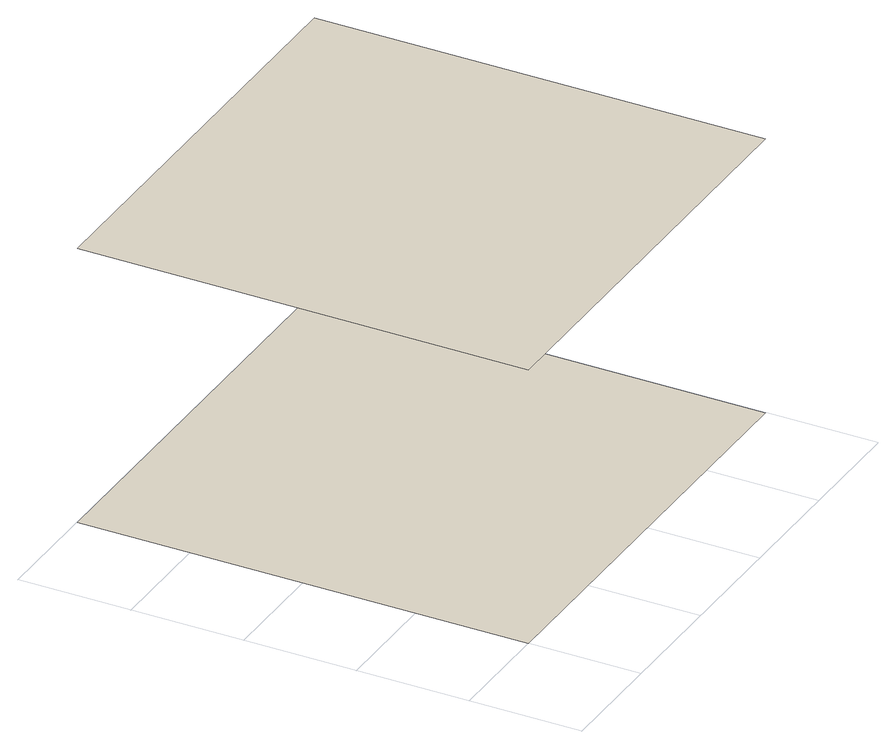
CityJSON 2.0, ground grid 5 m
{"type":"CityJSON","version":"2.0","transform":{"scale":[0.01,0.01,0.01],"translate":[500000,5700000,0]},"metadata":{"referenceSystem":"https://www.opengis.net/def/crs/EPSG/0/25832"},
"CityObjects":{
"building1":{"type":"Building","attributes":{"class":"1000","function":"1010","usage":"residential","measuredHeight":12.5},"geometry":[{"type":"MultiSurface","lod":"1","boundaries":[[[0,1,2,3]],[[4,5,6,7]]]}]}
},
"vertices":[
[2000,0,0],[2000,2000,0],[0,2000,0],[0,0,0],[2000,0,1250],[2000,2000,1250],[0,2000,1250],[0,0,1250]
]}
